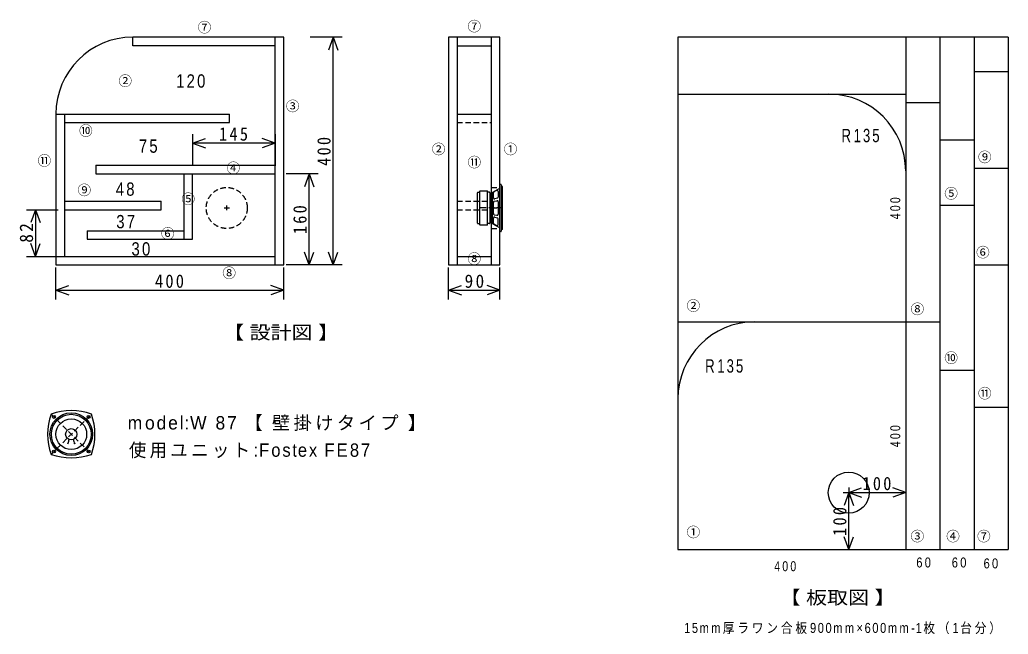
# Model space of a CAD drawing. Units: millimetres, scale not verified. Extents: x -1299 to 436, y -379 to 701.
import ezdxf
from ezdxf.enums import TextEntityAlignment as Align

# ---------------------------------------------------------------- set-up
doc = ezdxf.new("R2010")
doc.units = ezdxf.units.MM
doc.header["$LTSCALE"] = 8
doc.linetypes.add('DASHED1', pattern=[1.8, 1.2, -0.6])
doc.layers.add('0-0', color=7, linetype='Continuous')
doc.styles.add('ＭＳ ゴシック', font='')
doc.styles.add('ＭＳ Ｐゴシック', font='')
doc.styles.get('ＭＳ ゴシック').set_extended_font_data('MS Gothic')
doc.styles.get('ＭＳ Ｐゴシック').set_extended_font_data('MS PGothic')

msp = doc.modelspace()

# ---------------------------------------------------------------- linework, layer by layer
at = {"layer": '0-0'}
for p, q in [((-835.855, 670.052), (-1100.855, 670.052)), ((-1100.855, 655.052), (-1100.855, 670.052)), ((-850.855, 270.052), (-850.855, 670.052)), ((-531.218, 670.052), (-531.218, 270.052)), ((-471.218, 270.052), (-471.218, 670.052)), ((-143.627, 670.052), (-143.627, -229.948)), ((436.373, 670.052), (-143.627, 670.052)), ((256.373, 670.052), (256.373, -229.948)), ((316.373, 670.052), (316.373, -229.948)), ((376.373, 670.052), (376.373, -229.948)), ((436.373, 670.052), (436.373, -229.948)), ((-850.855, 655.052), (-1100.855, 655.052)), ((-531.218, 655.052), (-471.218, 655.052)), ((376.373, 610.052), (436.373, 610.052)), ((-143.627, 570.052), (256.373, 570.052)), ((256.373, 555.052), (316.373, 555.052)), ((-1235.855, 535.052), (-930.855, 535.052)), ((-1235.855, 535.052), (-1235.855, 270.052)), ((-1220.855, 535.052), (-1220.855, 285.052)), ((-930.855, 520.052), (-930.855, 535.052)), ((-531.218, 535.052), (-471.218, 535.052)), ((-1220.855, 520.052), (-930.855, 520.052)), ((316.373, 490.052), (376.373, 490.052)), ((-1165.855, 445.052), (-850.855, 445.052)), ((-1165.855, 445.052), (-1165.855, 430.052)), ((376.373, 440.052), (436.373, 440.052)), ((-1165.855, 430.052), (-850.855, 430.052)), ((-1010.855, 315.052), (-1010.855, 430.052)), ((-995.855, 315.052), (-995.855, 430.052)), ((-491.717, 340.752), (-491.717, 399.352)), ((-491.018, 400.052), (-478.418, 400.052)), ((-477.717, 340.752), (-477.717, 399.352)), ((-468.689, 398.123), (-456.218, 405.052)), ((-462.162, 400.656), (-466.663, 398.242)), ((-456.218, 328.552), (-456.218, 411.552)), ((-454.668, 411.552), (-456.218, 411.552)), ((-453.968, 410.852), (-453.968, 329.252)), ((-451.718, 407.552), (-453.968, 407.552)), ((-451.718, 332.552), (-451.718, 407.552)), ((-1220.855, 382.052), (-1050.855, 382.052)), ((-1050.855, 367.052), (-1050.855, 382.052)), ((-495.718, 343.552), (-495.718, 396.552)), ((-494.718, 397.552), (-491.717, 397.552)), ((-474.718, 397.552), (-477.717, 397.552)), ((-473.718, 396.552), (-473.718, 343.552)), ((-469.718, 395.052), (-473.718, 395.052)), ((-469.718, 396.375), (-469.718, 343.729)), ((-467.718, 387.99), (-467.718, 396.479)), ((-466.151, 381.844), (-461.651, 382.844)), ((-460.649, 387.405), (-465.149, 386.072)), ((-459.218, 398.893), (-459.218, 389.323)), ((-1220.855, 367.052), (-1050.855, 367.052)), ((-467.718, 360.212), (-467.718, 379.892)), ((-459.218, 380.892), (-459.218, 359.212)), ((316.373, 375.052), (376.373, 375.052)), ((-467.718, 343.624), (-467.718, 352.114)), ((-466.151, 358.259), (-461.651, 357.259)), ((-465.149, 354.031), (-460.649, 352.698)), ((-459.218, 341.211), (-459.218, 351.026)), ((-1180.855, 330.052), (-1010.855, 330.052)), ((-1180.855, 330.052), (-1180.855, 315.052)), ((-494.718, 342.552), (-491.717, 342.552)), ((-478.418, 340.052), (-491.018, 340.052)), ((-474.718, 342.552), (-477.717, 342.552)), ((-469.718, 345.052), (-473.718, 345.052)), ((-468.689, 341.98), (-456.218, 335.052)), ((-462.162, 339.448), (-466.663, 341.862)), ((-451.718, 332.552), (-453.968, 332.552)), ((-1180.855, 315.052), (-995.855, 315.052)), ((-454.668, 328.552), (-456.218, 328.552)), ((-1235.855, 285.052), (-850.855, 285.052)), ((-531.218, 285.052), (-471.218, 285.052)), ((376.373, 270.052), (436.373, 270.052)), ((-143.627, 170.052), (316.373, 170.052)), ((316.373, 85.052), (376.373, 85.052)), ((376.373, 20.052), (436.373, 20.052)), ((156.373, -120.787), (156.373, -138.267)), ((146.525, -129.948), (166.502, -129.948)), ((-143.627, -229.948), (436.373, -229.948))]:
    msp.add_line(p, q, dxfattribs=at)
at = {"layer": '0-0', "color": 4}
for p, q in [((-733.119, 670.052), (-789.119, 670.052)), ((-749.119, 670.052), (-757.328, 647.499)), ((-749.119, 270.052), (-749.119, 670.052)), ((-749.119, 670.052), (-740.911, 647.499)), ((-995.855, 499.938), (-995.855, 443.938)), ((-995.855, 483.938), (-973.302, 492.146)), ((-850.855, 483.938), (-873.408, 492.146)), ((-850.855, 499.938), (-850.855, 443.938)), ((-850.855, 483.938), (-995.855, 483.938)), ((-995.855, 483.938), (-973.302, 475.729)), ((-850.855, 483.938), (-873.408, 475.729)), ((-775.295, 430.052), (-831.295, 430.052)), ((-791.295, 430.052), (-799.504, 407.499)), ((-791.295, 270.052), (-791.295, 430.052)), ((-791.295, 430.052), (-783.087, 407.499)), ((-1287.71, 367.052), (-1231.71, 367.052)), ((-1271.71, 367.052), (-1279.918, 344.499)), ((-1271.71, 367.052), (-1271.71, 285.052)), ((-1271.71, 367.052), (-1263.501, 344.499)), ((-1271.71, 285.052), (-1279.918, 307.604)), ((-1271.71, 285.052), (-1263.501, 307.604)), ((-1287.71, 285.052), (-1231.71, 285.052)), ((-791.295, 270.052), (-799.504, 292.604)), ((-791.295, 270.052), (-783.087, 292.604)), ((-749.119, 270.052), (-757.328, 292.604)), ((-749.119, 270.052), (-740.911, 292.604)), ((-1235.855, 209.492), (-1235.855, 265.492)), ((-835.855, 209.492), (-835.855, 265.492)), ((-775.295, 270.052), (-831.295, 270.052)), ((-733.119, 270.052), (-789.119, 270.052)), ((-546.218, 209.492), (-546.218, 265.492)), ((-456.218, 209.492), (-456.218, 265.492)), ((-1235.855, 225.492), (-1213.302, 233.701)), ((-835.855, 225.492), (-858.408, 233.701)), ((-546.218, 225.492), (-523.665, 233.701)), ((-456.218, 225.492), (-478.77, 233.701)), ((-1235.855, 225.492), (-835.855, 225.492)), ((-1235.855, 225.492), (-1213.302, 217.284)), ((-835.855, 225.492), (-858.408, 217.284)), ((-546.218, 225.492), (-456.218, 225.492)), ((-546.218, 225.492), (-523.665, 217.284)), ((-456.218, 225.492), (-478.77, 217.284)), ((256.373, -113.943), (256.373, -205.948)), ((156.514, -129.948), (148.305, -152.501)), ((156.373, -129.943), (178.926, -121.735)), ((156.373, -129.943), (256.373, -129.943)), ((156.373, -129.943), (178.926, -138.152)), ((156.514, -229.948), (156.514, -129.948)), ((156.514, -129.948), (164.722, -152.501)), ((256.373, -129.943), (233.82, -121.735)), ((256.373, -129.943), (233.82, -138.152)), ((156.514, -229.948), (148.305, -207.396)), ((156.514, -229.948), (164.722, -207.396)), ((140.514, -229.948), (232.373, -229.948))]:
    msp.add_line(p, q, dxfattribs=at)
at = {"layer": '0-0', "linetype": 'DASHED1'}
for p, q in [((-531.218, 520.052), (-471.218, 520.052)), ((-471.218, 406.052), (-456.218, 406.052)), ((-531.218, 382.052), (-471.218, 382.052)), ((-456.218, 341.581), (-456.218, 389.776)), ((-940.24, 370.052), (-931.214, 370.052)), ((-935.855, 366.18), (-935.855, 374.36)), ((-531.218, 367.052), (-471.218, 367.052)), ((-451.718, 370.052), (-495.718, 370.052)), ((-471.218, 370.052), (-456.218, 370.052)), ((-471.218, 334.052), (-456.218, 334.052)), ((-1244.203, -62.725), (-1173.492, 7.986)), ((-1244.203, 7.986), (-1173.492, -62.725))]:
    msp.add_line(p, q, dxfattribs=at)
at = {"layer": '0-0'}
msp.add_lwpolyline([(-1235.855, 270.052), (-835.855, 270.052), (-835.855, 670.052)], dxfattribs=at)
msp.add_lwpolyline([(-546.218, 270.052), (-456.218, 270.052), (-456.218, 670.052), (-546.218, 670.052)], close=True, dxfattribs=at)
at = {"layer": '0-0', "linetype": 'DASHED1'}
msp.add_circle((-935.855, 370.052), 36, dxfattribs=at)
at = {"layer": '0-0'}
for centre, radius in [((-1208.847, -27.37), 37.5), ((-1208.847, -27.37), 35), ((-1239.253, 3.036), 2.5), ((-1178.442, 3.036), 2.5), ((-1208.847, -27.37), 27), ((-1208.847, -27.37), 10), ((-1214.847, -43.938), 0.2), ((-1202.848, -43.938), 0.2), ((-1239.253, -57.775), 2.5), ((-1178.442, -57.775), 2.5), ((156.373, -129.948), 36)]:
    msp.add_circle(centre, radius, dxfattribs=at)
for centre, radius, start, end in [((-1100.855, 535.052), 135, 90, 180), ((121.373, 435.052), 135, 0, 90), ((-491.018, 399.352), 0.7, 90, 180), ((-478.418, 399.352), 0.7, 0, 90), ((-461.217, 398.893), 2, 0, 118.20744), ((-454.668, 410.852), 0.7, 0, 90), ((-494.718, 396.552), 1, 90, 180), ((-474.718, 396.552), 1, 0, 90), ((-467.718, 396.375), 2, 119.05536, 180), ((-465.717, 396.479), 2, 118.20877, 180), ((-465.717, 387.99), 2, 180, 286.50424), ((-461.217, 380.892), 2, 0, 102.52852), ((-461.217, 389.323), 2, 286.50568, 0), ((-465.717, 379.892), 2, 102.52852, 180), ((-465.717, 360.212), 2, 180, 257.47124), ((-465.717, 352.114), 2, 73.49654, 180), ((-461.217, 359.212), 2, 257.47124, 0), ((-461.217, 350.78), 2, 0, 73.49551), ((-494.718, 343.552), 1, 180, 270), ((-491.018, 340.752), 0.7, 180, 270), ((-478.418, 340.752), 0.7, 270, 0), ((-474.718, 343.552), 1, 270, 0), ((-467.718, 343.729), 2, 180, 240.94366), ((-465.717, 343.624), 2, 180, 241.79099), ((-461.217, 341.211), 2, 241.79231, 0), ((-454.668, 329.252), 0.7, 270, 0), ((-8.627, 35.052), 135, 90, 180), ((-1145.561, -27.37), 104.786, 160.28108, 199.71875), ((-1208.847, -90.656), 104.786, 70.28108, 109.71875), ((-1272.134, -27.37), 104.786, 340.28108, 19.71875), ((-1229.762, -35.937), 16.925, 331.78838, 357.97403), ((-1187.933, -35.937), 16.925, 182.02293, 208.21141), ((-1208.847, 35.917), 104.786, 250.28108, 289.71875)]:
    msp.add_arc(centre, radius, start, end, dxfattribs=at)
at = {"layer": '0-0', "linetype": 'DASHED1'}
msp.add_arc((-1229.762, -35.937), 16.925, 331.78835, 357.97682, dxfattribs=at)

# ---------------------------------------------------------------- texts
at = {"layer": '0-0', "style": 'ＭＳ Ｐゴシック'}
for s, p in [('⑦', (-986.95, 673.239)), ('⑦', (-513.161, 675.082)), ('②', (-1126.138, 579.218)), ('③', (-832.093, 534.973)), ('⑩', (-1195.27, 491.65)), ('②', (-575.841, 459.388)), ('①', (-449.559, 459.388)), ('⑨', (383.208, 445.426)), ('⑪', (-1268.09, 439.109)), ('④', (-936.253, 426.204)), ('⑪', (-513.161, 436.344)), ('⑨', (-1198.036, 387.49)), ('⑤', (324.147, 381.444)), ('⑤', (-1015.525, 371.82)), ('⑥', (-1051.474, 310.983)), ('⑥', (379.927, 278.087)), ('⑧', (-513.161, 266.738)), ('⑧', (-943.627, 241.85)), ('②', (-128.515, 184.3)), ('⑧', (264.819, 178.516)), ('⑩', (324.147, 92.701)), ('⑪', (383.208, 30.359)), ('①', (-128.515, -213.371)), ('③', (264.819, -220.602)), ('④', (327.428, -220.65)), ('⑦', (381.568, -220.65))]:
    msp.add_text(s, height=17.6, dxfattribs=at).set_placement(p, align=Align.BOTTOM_LEFT)
at = {"layer": '0-0', "style": 'ＭＳ Ｐゴシック', "width": 1.15}
for s, p in [('【 設計図 】', (-942.28, 132.746)), ('【 板取図 】', (34.819, -332.953))]:
    msp.add_text(s, height=23.46, dxfattribs=at).set_placement(p, align=Align.BOTTOM_LEFT)
at = {"layer": '0-0', "attachment_point": 7}
for s, insert, char_height, style in [('\\T1.27;\\W0.85;120', (-1024.743, 581.062), 23.46, 'ＭＳ Ｐゴシック'), ('\\T1.27;\\W0.9;145', (-949.355, 487.938), 23.46, 'ＭＳ ゴシック'), ('\\T1.28;\\W0.75;R135', (143.627, 485.285), 23.46, 'ＭＳ Ｐゴシック'), ('\\T1.27;\\W0.85;75', (-1090.189, 466.762), 23.46, 'ＭＳ Ｐゴシック'), ('\\T1.27;\\W0.85;48', (-1130.746, 391.177), 23.46, 'ＭＳ Ｐゴシック'), ('\\T1.27;\\W0.85;37', (-1129.825, 334.027), 23.46, 'ＭＳ Ｐゴシック'), ('\\T1.27;\\W0.85;30', (-1103.093, 286.095), 23.46, 'ＭＳ Ｐゴシック'), ('\\T1.27;\\W0.9;400', (-1061.855, 229.492), 23.46, 'ＭＳ ゴシック'), ('\\T1.27;\\W0.95;90', (-518.218, 229.492), 23.46, 'ＭＳ ゴシック'), ('\\T1.28;\\W0.75;R135', (-95.751, 80.518), 23.46, 'ＭＳ Ｐゴシック'), ('\\T1.19;model:W\\~87\\~【\\~壁掛けタイプ\\~】', (-1109.845, -21.762), 23.46, 'ＭＳ Ｐゴシック'), ('\\T1.2;\\W0.95;使用ユニット:Fostex\\~FE87', (-1107.668, -69.637), 23.46, 'ＭＳ Ｐゴシック'), ('\\T1.27;\\W0.9;100', (180.373, -125.943), 23.46, 'ＭＳ ゴシック'), ('\\T1.38;\\W0.8;400', (25.561, -268.227), 17.6, 'ＭＳ Ｐゴシック'), ('\\T1.36;\\W0.85;60', (274.93, -261.664), 17.6, 'ＭＳ Ｐゴシック'), ('\\T1.36;\\W0.85;60', (337.272, -261.664), 17.6, 'ＭＳ Ｐゴシック'), ('\\T1.36;\\W0.85;60', (393.052, -263.305), 17.6, 'ＭＳ Ｐゴシック'), ('\\T1.25;\\W0.85;15mm厚ラワン合板900mm×600mm-1枚（1台分）', (-132.746, -378.653), 17.6, 'ＭＳ Ｐゴシック')]:
    msp.add_mtext(s, dxfattribs=dict(at, insert=insert, char_height=char_height, style=style))
at = {"layer": '0-0', "attachment_point": 7, "rotation": 90}
for s, insert, char_height, style in [('\\T1.27;\\W0.9;400', (-753.119, 444.052), 23.46, 'ＭＳ ゴシック'), ('\\T1.38;\\W0.8;400', (247.04, 350.272), 17.6, 'ＭＳ Ｐゴシック'), ('\\T1.27;\\W0.9;160', (-795.295, 324.052), 23.46, 'ＭＳ ゴシック'), ('\\T1.27;\\W0.95;82', (-1275.71, 309.052), 23.46, 'ＭＳ ゴシック'), ('\\T1.38;\\W0.8;400', (247.04, -50.029), 17.6, 'ＭＳ Ｐゴシック'), ('\\T1.27;\\W0.9;100', (152.514, -205.948), 23.46, 'ＭＳ ゴシック')]:
    msp.add_mtext(s, dxfattribs=dict(at, insert=insert, char_height=char_height, style=style))

doc.saveas('drawing.dxf')
